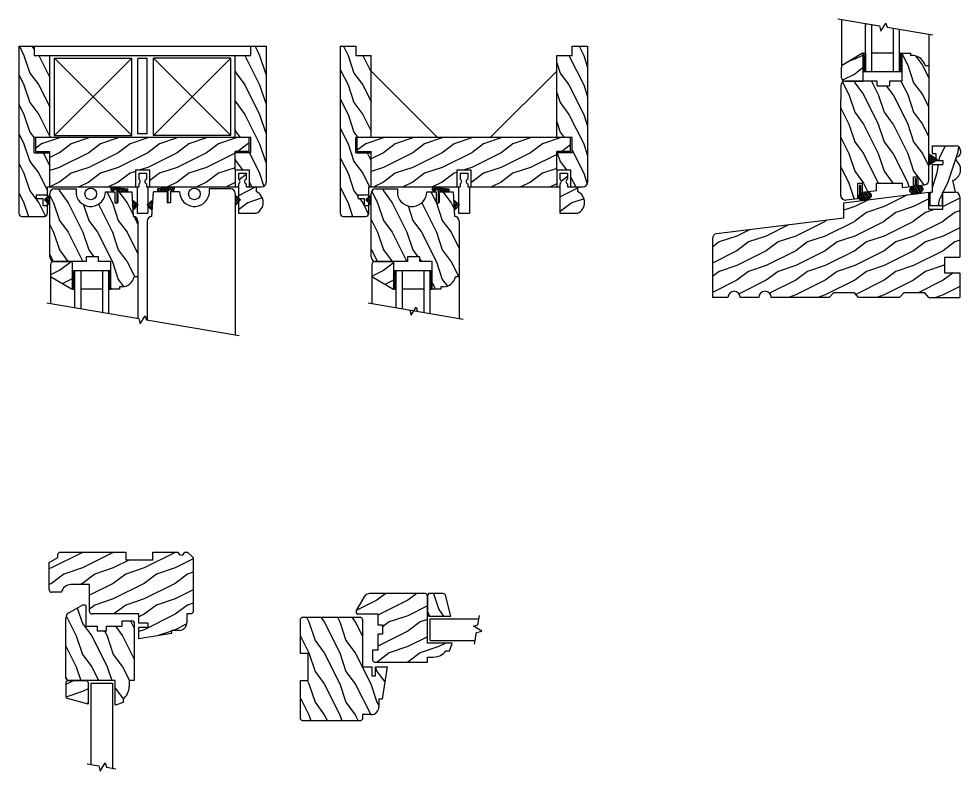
# Model space of a CAD drawing. Extents: x 316 to 1603, y -670 to 392.
# Drawn here: x 993 to 1603, y -95 to 392 of the extents above; entities that cross this region are included whole.
import ezdxf

# ---------------------------------------------------------------- set-up
doc = ezdxf.new("R2010")
doc.units = 0
doc.header["$MEASUREMENT"] = 0
doc.layers.get('0').update_dxf_attribs({"linetype": 'CONTINUOUS'})
for name, color, linetype in [('FINE', 101, 'CONTINUOUS'), ('HATCH', 101, 'CONTINUOUS'), ('MED', 22, 'CONTINUOUS')]:
    doc.layers.add(name, color=color, linetype=linetype)
pattern_1 = [(216.8699, (-268.4746, -412.817), (57.149998, 38.100002), [9.525, -85.725]), (206.5651, (-257.045, -418.532), (-19.04998, -19.05002), [21.29855, -21.29855]), (198.4349, (-257.0446, -428.057), (-38.10001, -19.04997), [12.0483, -48.1931])]
pattern_2 = [(306.8699, (-295.1446, -424.247), (-38.100002, 57.149998), [9.525, -85.725]), (296.5651, (-289.43, -412.817), (19.05002, -19.04998), [21.29855, -21.29855]), (288.4349, (-279.9046, -412.817), (19.04997, -38.10001), [12.0483, -48.1931])]
pattern_3 = [(57, (-276.0946, -431.8669), (-0.8386706, 0.544639), [])]
pattern_4 = [(122, (-276.0946, -431.8669), (-0.848048, -0.5299193), [])]
pattern_5 = [(306.8699, (-295.1446, -424.247), (-38.100002, 57.149998), [9.525, -85.725]), (296.5651, (-289.43, -412.817), (19.05002, -19.04998), [21.29855, -21.29855]), (288.4349, (-279.9046, -412.817), (19.04997, -38.10001), [12.0483, -48.1931])]
pattern_6 = [(216.8699, (-268.4746, 19.05), (57.15, 38.100002), [9.525, -85.725]), (206.565, (-257.045, 13.335), (-19.04998, -19.05002), [21.29855, -21.29855]), (198.4349, (-257.0446, 3.81), (-38.10001, -19.04997), [12.0483, -48.1931])]
pattern_7 = [(122, (-276.0946, 0), (-0.848048, -0.5299193), [])]
pattern_8 = [(216.8699, (-1097.778, -27.125), (59.999998, 40.000002), [10, -90]), (206.5651, (-1085.778, -33.125), (-19.99998, -20.000026), [22.36068, -22.36068]), (198.4349, (-1085.778, -43.125), (-40.00001, -19.999968), [12.64912, -50.59644])]

# ---------------------------------------------------------------- blocks, each defined once
blk = doc.blocks.new('MWCBSJ')
at = {"layer": 'HATCH'}
h = blk.add_hatch(dxfattribs=at)
h.set_pattern_fill('WOOD_1', color=256, scale=19.05, angle=90, style=0, pattern_type=2)
h.set_pattern_definition(pattern_2)
h.paths.add_polyline_path([(0, -108, 0.414214), (2, -110), (16.5, -110, 0.414214), (18.5, -108), (18.5, -103), (15.57, -103), (15.57, -98.5), (11.5, -98.5), (11.5, -96), (18.5, -96), (18.5, -91), (20, -91), (20, -69), (10, -69), (10, -59), (20, -59), (20, -6), (10, -6), (10, 0), (0, 0)])
h = blk.add_hatch(dxfattribs=at)
h.set_pattern_fill('WOOD_1', color=256, scale=19.05, angle=90, style=0, pattern_type=2)
h.set_pattern_definition(pattern_2)
h.paths.add_polyline_path([(160, 0), (150, 0), (150, -6), (140, -6), (140, -59), (150, -59), (150, -69), (140, -69), (140, -80), (149, -80), (149, -91), (157, -91, 0.414214), (160, -88)])
h = blk.add_hatch(dxfattribs=at)
h.set_pattern_fill('WOOD_1', color=256, scale=19.05, style=0, pattern_type=2)
h.set_pattern_definition(pattern_1)
h.paths.add_polyline_path([(11, -59), (11, -68), (20, -68), (20, -91), (75.5, -91), (75.5, -80), (84.5, -80), (84.5, -91), (140, -91), (140, -80), (140, -68), (149, -68), (149, -59)])
h = blk.add_hatch(dxfattribs=at)
h.set_pattern_fill('WOOD_1', color=256, scale=19.05, style=0, pattern_type=2)
h.set_pattern_definition(pattern_1)
h.paths.add_polyline_path([(143.39, -99.26), (142, -100.8), (142, -108), (153.5, -108, 0.646484), (153.5, -94), (153.5, -91), (147, -91), (147, -89, -0.697476), (147, -86), (147, -82), (142, -82), (142, -86, -0.697476), (142, -89), (142, -91), (142, -98.05)])
h = blk.add_hatch(dxfattribs=at)
h.set_pattern_fill('_USER', color=256, angle=57, style=0, pattern_type=0)
h.set_pattern_definition(pattern_3)
h.paths.add_polyline_path([(70.25, -92.17), (61.16, -91.26, 2.519165), (61.73, -92.82), (63.52, -93.13), (63.52, -100.76), (64, -100.76), (64, -95.5), (64, -94.14), (70.25, -94.14)])
h = blk.add_hatch(dxfattribs=at)
h.set_pattern_fill('_USER', color=256, angle=122, style=0, pattern_type=0)
h.set_pattern_definition(pattern_4)
h.paths.add_polyline_path([(98.84, -91.26), (89.75, -92.17), (89.75, -94.14), (96, -94.14), (96, -100.76), (96.48, -100.76), (96.48, -93.13), (98.27, -92.82, 2.519165)])
h = blk.add_hatch(dxfattribs=at)
h.set_pattern_fill('_USER', color=256, angle=122, style=0, pattern_type=0)
h.set_pattern_definition(pattern_4)
h.paths.add_polyline_path([(20, -96.3), (16.61, -99.26), (20, -103.01)])
h = blk.add_hatch(dxfattribs=at)
h.set_pattern_fill('WOOD_1', color=256, scale=19.05, angle=90, style=0, pattern_type=2)
h.set_pattern_definition(pattern_2)
h.paths.add_polyline_path([(37, -95.92), (37, -92.14), (23, -92.14, 0.414214), (20, -95.14), (20, -136.14, 0.414214), (23, -139.14), (24, -139.14), (43.5, -139.14), (43.5, -136.14), (51.5, -136.14), (51.5, -139.14), (59.5, -139.14), (59.5, -157.14), (65, -157.14), (65, -155.64), (66.8, -155.64, 0.328221), (74.5, -149.14), (77, -149.14), (77, -119.14), (77, -113.14, 0.414214), (74, -110.14), (73, -94.14), (64, -94.14), (64, -101.14), (62, -101.14), (62, -94.14), (56, -94.14, -0.900257)])
h = blk.add_hatch(dxfattribs=at)
h.set_pattern_fill('_USER', color=256, angle=57, style=0, pattern_type=0)
h.set_pattern_definition(pattern_3)
h.paths.add_polyline_path([(140, -103.01), (143.39, -99.26), (140, -96.3)])
h = blk.add_hatch(dxfattribs=at)
h.set_pattern_fill('_USER', color=256, angle=57, style=0, pattern_type=0)
h.set_pattern_definition(pattern_3)
h.paths.add_polyline_path([(73.32, -99.28), (73.76, -106.31), (77.12, -102.6)])
h = blk.add_hatch(dxfattribs=at)
h.set_pattern_fill('_USER', color=256, angle=122, style=0, pattern_type=0)
h.set_pattern_definition(pattern_4)
h.paths.add_polyline_path([(86.24, -106.31), (86.68, -99.28), (82.88, -102.6)])
h = blk.add_hatch(dxfattribs=at)
h.set_pattern_fill('WOOD_1', color=256, scale=19.05, style=0, pattern_type=2)
h.set_pattern_definition(pattern_1)
h.paths.add_polyline_path([(34.5, -145.14), (34.5, -139.14), (24, -139.14), (22.5, -139.14, 0.414214), (20.5, -141.14), (20.5, -148, 0.264909), (21.48, -149.72), (34, -157.14), (34.5, -157.14)])
h = blk.add_hatch(dxfattribs=at)
h.set_pattern_fill('_USER', color=256, angle=57, style=0, pattern_type=0)
h.set_pattern_definition(pattern_3)
h.paths.add_polyline_path([(36, -145.14), (34.5, -145.14), (34.5, -157.14), (36, -157.14)])
h.paths.add_polyline_path([(59.5, -145.14), (58, -145.14), (58, -157.14), (59.5, -157.14)])
at = {"layer": 'FINE'}
for p, q in [((23, -57.6), (23, -7.6)), ((73, -7.6), (23, -57.6)), ((73, -57.6), (23, -7.6)), ((23, -7.6), (73, -7.6)), ((73, -57.6), (73, -7.6)), ((87, -57.6), (87, -7.6)), ((87, -7.6), (137, -57.6)), ((87, -57.6), (137, -7.6)), ((137, -7.6), (87, -7.6)), ((137, -57.6), (137, -7.6)), ((23, -57.6), (73, -57.6)), ((137, -57.6), (87, -57.6)), ((40, -145.14), (40, -169.73)), ((54, -145.14), (54, -172.1)), ((54, -157.14), (40, -157.14))]:
    blk.add_line(p, q, dxfattribs=at)
at = {"layer": 'MED'}
for p, q in [((0, 0), (150, 0)), ((0, 0), (0, -108)), ((10, 0), (10, -6)), ((150, -6), (150, 0)), ((150, 0), (160, 0)), ((160, 0), (160, -88)), ((10, -6), (140, -6)), ((20, -59), (20, -6)), ((140, -59), (140, -6)), ((140, -6), (150, -6)), ((77, -56.56), (77, -8)), ((83, -8), (77, -8)), ((83, -56.56), (83, -8)), ((150, -59), (10, -59)), ((10, -69), (10, -59)), ((11, -68), (11, -59)), ((83, -56.56), (77, -56.56)), ((149, -68), (149, -59)), ((150, -69), (150, -59)), ((10, -69), (20, -69)), ((11, -68), (20, -68)), ((20, -91), (20, -68)), ((149, -68), (140, -68)), ((140, -80), (140, -68)), ((150, -69), (140, -69)), ((75.5, -80), (75.5, -91)), ((75.5, -80), (84.5, -80)), ((77.5, -82), (77.5, -86)), ((77.5, -82), (82.5, -82)), ((82.5, -82), (82.5, -86)), ((84.5, -80), (84.5, -91)), ((140, -80), (149, -80)), ((140, -80), (140, -91)), ((142, -82), (142, -86)), ((142, -82), (147, -82)), ((147, -82), (147, -86)), ((149, -80), (149, -91)), ((18.5, -91), (20, -91)), ((18.5, -97.61), (18.5, -91)), ((20, -91), (77.5, -91)), ((61.16, -91.26), (70.25, -92.17)), ((76.5, -91), (76.5, -102.06)), ((77.5, -89), (77.5, -91)), ((82.5, -89), (82.5, -91)), ((82.5, -91), (142, -91)), ((83.5, -91), (83.5, -102.06)), ((98.84, -91.26), (89.75, -92.17)), ((142, -89), (142, -91)), ((142, -91), (142, -98.05)), ((147, -89), (147, -91)), ((147, -91), (157, -91)), ((153.5, -91), (153.5, -94)), ((11.5, -98.5), (11.5, -96)), ((11.5, -96), (18.5, -96)), ((20, -96.3), (16.61, -99.26)), ((20, -136.14), (20, -95.14)), ((23, -92.14), (37, -92.14)), ((37, -92.14), (37, -95.92)), ((56, -94.14), (62, -94.14)), ((63.52, -93.13), (61.73, -92.82)), ((62, -94.14), (62, -101.14)), ((63.52, -100.76), (63.52, -93.13)), ((64, -101.14), (64, -94.14)), ((64, -94.14), (73, -94.14)), ((64, -95.5), (64, -100.76)), ((70.25, -92.17), (70.25, -94.14)), ((73, -94.14), (74, -110.14)), ((86, -110.14), (87, -94.14)), ((96, -94.14), (87, -94.14)), ((89.75, -92.17), (89.75, -94.14)), ((96, -94.14), (96, -101.14)), ((96, -95.5), (96, -100.76)), ((96.48, -93.13), (98.27, -92.82)), ((96.48, -100.76), (96.48, -93.13)), ((104, -94.14), (98, -94.14)), ((98, -94.14), (98, -101.14)), ((123, -92.14), (123, -95.92)), ((137, -92.14), (123, -92.14)), ((140, -95.14), (140, -186.69)), ((140, -96.3), (143.39, -99.26)), ((11.5, -98.5), (15.57, -98.5)), ((15.57, -98.5), (15.57, -103)), ((15.57, -103), (18.5, -103)), ((20, -103.01), (16.61, -99.26)), ((18.5, -108), (18.5, -101.36)), ((62, -101.14), (64, -101.14)), ((64, -100.76), (63.52, -100.76)), ((73.32, -99.28), (77.12, -102.6)), ((73.76, -106.31), (77.12, -102.6)), ((76.5, -103.28), (76.5, -108)), ((86.68, -99.28), (82.88, -102.6)), ((86.24, -106.31), (82.88, -102.6)), ((83.5, -103.28), (83.5, -108)), ((96, -100.76), (96.48, -100.76)), ((98, -101.14), (96, -101.14)), ((140, -103.01), (143.39, -99.26)), ((142, -100.8), (142, -108)), ((76.5, -108), (83.5, -108)), ((142, -108), (153.5, -108)), ((2, -110), (16.5, -110)), ((77, -113.14), (77, -119.14)), ((83, -113.14), (83, -177.02)), ((77, -119.14), (77, -149.14)), ((22.5, -139.14), (34.5, -139.14)), ((23.53, -139.14), (22.84, -139.14)), ((24, -139.14), (23, -139.14)), ((23.53, -139.14), (24, -139.14)), ((43.5, -139.14), (24, -139.14)), ((31.84, -139.14), (32.84, -139.14)), ((34.5, -139.14), (34.5, -157.14)), ((51.5, -136.14), (43.5, -136.14)), ((43.5, -136.14), (43.5, -139.14)), ((51.5, -139.14), (51.5, -136.14)), ((59.5, -139.14), (51.5, -139.14)), ((59.5, -157.14), (59.5, -139.14)), ((20.5, -141.14), (20.5, -148)), ((36, -145.14), (34.5, -145.14)), ((34.5, -145.14), (34.5, -157.14)), ((36, -157.14), (36, -145.14)), ((36, -145.14), (36, -169.05)), ((58, -145.14), (36, -145.14)), ((58, -145.14), (58, -157.14)), ((59.5, -145.14), (58, -145.14)), ((20.5, -148), (20.5, -166.42)), ((34, -157.14), (21.48, -149.72)), ((77, -149.14), (74.5, -149.14)), ((77, -149.14), (76.99, -176)), ((34.5, -157.14), (34, -157.14)), ((34.5, -157.14), (36, -157.14)), ((58, -157.14), (59.5, -157.14)), ((58, -157.14), (58, -172.78)), ((65, -157.14), (59.5, -157.14)), ((66.8, -155.64), (65, -155.64)), ((65, -155.64), (65, -157.14)), ((18, -166), (77.62, -176.11)), ((77.62, -176.11), (78.51, -179.51)), ((78.51, -179.51), (81.68, -174.23)), ((81.68, -174.23), (82.58, -176.95)), ((82.58, -176.95), (142.5, -187.11))]:
    blk.add_line(p, q, dxfattribs=at)
for centre in [(46.5, -95.47), (113.5, -95.47)]:
    blk.add_circle(centre, 3.75, dxfattribs=at)
for centre, radius, start, end in [((60.61, -92.34), 1.22, 63.41933, 336.81555), ((76.95, -87.5), 1.6, 290.21029, 69.78971), ((83.05, -87.5), 1.6, 110.21029, 249.78971), ((99.39, -92.34), 1.22, 203.18446, 116.58066), ((141.45, -87.5), 1.6, 290.21029, 69.78971), ((147.55, -87.5), 1.6, 110.21029, 249.78971), ((157, -88), 3, 270, 0), ((23, -95.14), 3, 90, 180), ((46.41, -94.03), 9.59, 191.34088, 359.32231), ((113.59, -94.03), 9.59, 180.67741, 348.6594), ((137, -95.14), 3, 0, 90), ((150.35, -101), 7.68, 294.23594, 65.76406), ((2, -108), 2, 180, 270), ((16.5, -108), 2, 270, 0), ((74, -113.14), 3, 0, 90), ((86, -113.14), 3, 90, 180), ((23, -136.14), 3, 180, 270), ((22.5, -141.14), 2, 90, 180), ((22.5, -148), 2, 180, 239.34933), ((66.23, -147.16), 8.5, 273.82777, 346.51139)]:
    blk.add_arc(centre, radius, start, end, dxfattribs=at)
blk = doc.blocks.new('MWCBSH')
at = {"layer": 'HATCH'}
h = blk.add_hatch(dxfattribs=at)
h.set_pattern_fill('WOOD_1', color=256, scale=19.05, angle=90, style=0, pattern_type=2)
h.set_pattern_definition(pattern_5)
h.paths.add_polyline_path([(0, -108, 0.414214), (2, -110), (16.5, -110, 0.414214), (18.5, -108), (18.5, -103), (15.57, -103), (15.57, -98.5), (11.5, -98.5), (11.5, -96), (18.5, -96), (18.5, -91), (20, -91), (20, -69), (10, -69), (10, -59), (20, -59), (20, -6), (10, -6), (10, 0), (0, 0)])
h = blk.add_hatch(dxfattribs=at)
h.set_pattern_fill('WOOD_1', color=256, scale=19.05, angle=90, style=0, pattern_type=2)
h.set_pattern_definition(pattern_5)
h.paths.add_polyline_path([(160, 0), (150, 0), (150, -6), (140, -6), (140, -59), (150, -59), (150, -69), (140, -69), (140, -80), (149, -80), (149, -91), (157, -91, 0.414214), (160, -88)])
h = blk.add_hatch(dxfattribs=at)
h.set_pattern_fill('WOOD_1', color=256, scale=19.05, style=0, pattern_type=2)
h.set_pattern_definition(pattern_1)
h.paths.add_polyline_path([(11, -59), (11, -68), (20, -68), (20, -91), (75.5, -91), (75.5, -80), (84.5, -80), (84.5, -91), (140, -91), (140, -80), (140, -68), (149, -68), (149, -59)])
h = blk.add_hatch(dxfattribs=at)
h.set_pattern_fill('WOOD_1', color=256, scale=19.05, style=0, pattern_type=2)
h.set_pattern_definition(pattern_1)
h.paths.add_polyline_path([(143.39, -99.26), (142, -100.8), (142, -108), (153.5, -108, 0.646484), (153.5, -94), (153.5, -91), (147, -91), (147, -89, -0.697476), (147, -86), (147, -82), (142, -82), (142, -86, -0.697476), (142, -89), (142, -91), (142, -98.05)])
h = blk.add_hatch(dxfattribs=at)
h.set_pattern_fill('_USER', color=256, angle=57, style=0, pattern_type=0)
h.set_pattern_definition(pattern_3)
h.paths.add_polyline_path([(70.25, -92.17), (61.16, -91.26, 2.519165), (61.73, -92.82), (63.52, -93.13), (63.52, -100.76), (64, -100.76), (64, -95.5), (64, -94.14), (70.25, -94.14)])
h = blk.add_hatch(dxfattribs=at)
h.set_pattern_fill('_USER', color=256, angle=122, style=0, pattern_type=0)
h.set_pattern_definition(pattern_4)
h.paths.add_polyline_path([(20, -96.3), (16.61, -99.26), (20, -103.01)])
h = blk.add_hatch(dxfattribs=at)
h.set_pattern_fill('WOOD_1', color=256, scale=19.05, angle=90, style=0, pattern_type=2)
h.set_pattern_definition(pattern_5)
h.paths.add_polyline_path([(37, -95.92), (37, -92.14), (23, -92.14, 0.414214), (20, -95.14), (20, -136.14, 0.414214), (23, -139.14), (24, -139.14), (43.5, -139.14), (43.5, -136.14), (51.5, -136.14), (51.5, -139.14), (59.5, -139.14), (59.5, -157.14), (65, -157.14), (65, -155.64), (66.8, -155.64, 0.328221), (74.5, -149.14), (77, -149.14), (77, -119.14), (77, -113.14, 0.414214), (74, -110.14), (73, -94.14), (64, -94.14), (64, -101.14), (62, -101.14), (62, -94.14), (56, -94.14, -0.900257)])
h = blk.add_hatch(dxfattribs=at)
h.set_pattern_fill('_USER', color=256, angle=57, style=0, pattern_type=0)
h.set_pattern_definition(pattern_3)
h.paths.add_polyline_path([(73.32, -99.28), (73.76, -106.31), (77.12, -102.6)])
h = blk.add_hatch(dxfattribs=at)
h.set_pattern_fill('WOOD_1', color=256, scale=19.05, style=0, pattern_type=2)
h.set_pattern_definition(pattern_1)
h.paths.add_polyline_path([(34.5, -145.14), (34.5, -139.14), (24, -139.14), (22.5, -139.14, 0.414214), (20.5, -141.14), (20.5, -148, 0.264909), (21.48, -149.72), (34, -157.14), (34.5, -157.14)])
h = blk.add_hatch(dxfattribs=at)
h.set_pattern_fill('_USER', color=256, angle=57, style=0, pattern_type=0)
h.set_pattern_definition(pattern_3)
h.paths.add_polyline_path([(36, -145.14), (34.5, -145.14), (34.5, -157.14), (36, -157.14)])
h.paths.add_polyline_path([(59.5, -145.14), (58, -145.14), (58, -157.14), (59.5, -157.14)])
at = {"layer": 'FINE'}
for p, q in [((40, -145.14), (40, -169.73)), ((54, -145.14), (54, -172.1)), ((54, -157.14), (40, -157.14))]:
    blk.add_line(p, q, dxfattribs=at)
at = {"layer": 'MED'}
for p, q in [((0, 0), (0, -108)), ((0, 0), (10, 0)), ((10, 0), (10, -6)), ((150, -6), (150, 0)), ((150, 0), (160, 0)), ((160, 0), (160, -88)), ((10, -6), (20, -6)), ((20, -59), (20, -6)), ((140, -59), (140, -6)), ((140, -6), (150, -6)), ((63, -59), (20, -16)), ((97, -59), (140, -16)), ((150, -59), (10, -59)), ((10, -69), (10, -59)), ((11, -68), (11, -59)), ((149, -68), (149, -59)), ((150, -69), (150, -59)), ((10, -69), (20, -69)), ((11, -68), (20, -68)), ((20, -91), (20, -68)), ((149, -68), (140, -68)), ((140, -80), (140, -68)), ((150, -69), (140, -69)), ((75.5, -80), (75.5, -91)), ((75.5, -80), (84.5, -80)), ((77.5, -82), (77.5, -86)), ((77.5, -82), (82.5, -82)), ((82.5, -82), (82.5, -86)), ((84.5, -80), (84.5, -91)), ((140, -80), (149, -80)), ((140, -80), (140, -91)), ((142, -82), (142, -86)), ((142, -82), (147, -82)), ((147, -82), (147, -86)), ((149, -80), (149, -91)), ((18.5, -91), (20, -91)), ((18.5, -97.61), (18.5, -91)), ((20, -91), (77.5, -91)), ((61.16, -91.26), (70.25, -92.17)), ((76.5, -91), (76.5, -102.06)), ((77.5, -89), (77.5, -91)), ((82.5, -89), (82.5, -91)), ((82.5, -91), (142, -91)), ((83.5, -91), (83.5, -108)), ((142, -89), (142, -91)), ((142, -91), (142, -108)), ((147, -89), (147, -91)), ((147, -91), (157, -91)), ((153.5, -91), (153.5, -94)), ((11.5, -98.5), (11.5, -96)), ((11.5, -96), (18.5, -96)), ((20, -96.3), (16.61, -99.26)), ((20, -136.14), (20, -95.14)), ((23, -92.14), (37, -92.14)), ((37, -92.14), (37, -95.92)), ((56, -94.14), (62, -94.14)), ((63.52, -93.13), (61.73, -92.82)), ((62, -94.14), (62, -101.14)), ((63.52, -100.76), (63.52, -93.13)), ((64, -101.14), (64, -94.14)), ((64, -94.14), (73, -94.14)), ((64, -95.5), (64, -100.76)), ((70.25, -92.17), (70.25, -94.14)), ((73, -94.14), (74, -110.14)), ((11.5, -98.5), (15.57, -98.5)), ((15.57, -98.5), (15.57, -103)), ((15.57, -103), (18.5, -103)), ((20, -103.01), (16.61, -99.26)), ((18.5, -108), (18.5, -101.36)), ((62, -101.14), (64, -101.14)), ((64, -100.76), (63.52, -100.76)), ((73.32, -99.28), (77.12, -102.6)), ((73.76, -106.31), (77.12, -102.6)), ((76.5, -103.28), (76.5, -108)), ((76.5, -108), (83.5, -108)), ((142, -108), (153.5, -108)), ((2, -110), (16.5, -110)), ((77, -113.14), (77, -119.14)), ((77, -119.14), (77, -149.14)), ((22.5, -139.14), (34.5, -139.14)), ((23.53, -139.14), (22.84, -139.14)), ((24, -139.14), (23, -139.14)), ((23.53, -139.14), (24, -139.14)), ((43.5, -139.14), (24, -139.14)), ((31.84, -139.14), (32.84, -139.14)), ((34.5, -139.14), (34.5, -157.14)), ((51.5, -136.14), (43.5, -136.14)), ((43.5, -136.14), (43.5, -139.14)), ((51.5, -139.14), (51.5, -136.14)), ((59.5, -139.14), (51.5, -139.14)), ((59.5, -157.14), (59.5, -139.14)), ((20.5, -141.14), (20.5, -148)), ((36, -145.14), (34.5, -145.14)), ((34.5, -145.14), (34.5, -157.14)), ((36, -157.14), (36, -145.14)), ((36, -145.14), (36, -169.05)), ((58, -145.14), (36, -145.14)), ((58, -145.14), (58, -157.14)), ((59.5, -145.14), (58, -145.14)), ((20.5, -148), (20.5, -166.42)), ((34, -157.14), (21.48, -149.72)), ((77, -149.14), (74.5, -149.14)), ((77, -149.14), (76.99, -176)), ((34.5, -157.14), (34, -157.14)), ((34.5, -157.14), (36, -157.14)), ((58, -157.14), (59.5, -157.14)), ((58, -157.14), (58, -172.78)), ((65, -157.14), (59.5, -157.14)), ((66.8, -155.64), (65, -155.64)), ((65, -155.64), (65, -157.14)), ((18, -166), (79.49, -176.43)), ((45.02, -170.58), (45.91, -173.98)), ((45.91, -173.98), (49.08, -168.7)), ((49.08, -168.7), (49.98, -171.42))]:
    blk.add_line(p, q, dxfattribs=at)
for centre, radius, start, end in [((60.61, -92.34), 1.22, 63.41933, 336.81555), ((76.95, -87.5), 1.6, 290.21029, 69.78971), ((83.05, -87.5), 1.6, 110.21029, 249.78971), ((141.45, -87.5), 1.6, 290.21029, 69.78971), ((147.55, -87.5), 1.6, 110.21029, 249.78971), ((157, -88), 3, 270, 0), ((23, -95.14), 3, 90, 180), ((46.41, -94.03), 9.59, 191.34088, 359.32231), ((150.35, -101), 7.68, 294.23594, 65.76406), ((2, -108), 2, 180, 270), ((16.5, -108), 2, 270, 0), ((74, -113.14), 3, 0, 90), ((23, -136.14), 3, 180, 270), ((22.5, -141.14), 2, 90, 180), ((22.5, -148), 2, 180, 239.34933), ((66.23, -147.16), 8.5, 273.82777, 346.51139)]:
    blk.add_arc(centre, radius, start, end, dxfattribs=at)
blk = doc.blocks.new('MWCBSS')
at = {"layer": 'HATCH'}
h = blk.add_hatch(dxfattribs=at)
h.set_pattern_fill('WOOD_1', color=256, scale=19.05, angle=90, style=0, pattern_type=2)
h.set_pattern_definition([(306.8699, (-295.1446, 7.62), (-38.100002, 57.15), [9.525, -85.725]), (296.565, (-289.43, 19.05), (19.05002, -19.04998), [21.29855, -21.29855]), (288.4349, (-279.9046, 19.05), (19.04997, -38.10001), [12.0483, -48.1931])])
h.paths.add_polyline_path([(123, 73.89), (123, 71.08), (130, 71.94), (130, 77.99), (133, 77.99), (133, 72.36), (133.21, 72.34), (137.37, 72.85, 0.378866), (140, 75.82), (140, 127.89), (140, 149.89), (137.5, 149.89, 0.328321), (129.8, 156.39), (128, 156.39), (128, 157.89), (122.5, 157.89), (122.5, 145.89), (122.5, 139.89), (114.5, 139.89), (114.5, 136.89), (106.5, 136.89), (106.5, 139.89), (87, 139.89), (86.53, 139.89), (86, 139.89, 0.414214), (83, 136.89), (83, 127.89), (83, 65.87, 0.450397), (86.36, 62.89, 0.000003), (86.36, 62.89, 0.000055), (86.37, 62.89), (94, 63.83), (94, 73.89), (97, 73.89), (97, 67.89), (106, 68.99), (106, 73.89)])
h = blk.add_hatch(dxfattribs=at)
h.set_pattern_fill('WOOD_1', color=256, scale=19.05, style=0, pattern_type=2)
h.set_pattern_definition(pattern_6)
h.paths.add_polyline_path([(84.48, 150.47, 0.264909), (83.5, 148.75), (83.5, 141.89, 0.414214), (85.5, 139.89), (97.5, 139.89), (97.5, 157.89), (97, 157.89)])
h = blk.add_hatch(dxfattribs=at)
h.set_pattern_fill('_USER', color=256, angle=122, style=0, pattern_type=0)
h.set_pattern_definition(pattern_7)
h.paths.add_polyline_path([(99, 157.89), (97.5, 157.89), (97.5, 145.89), (99, 145.89)])
h.paths.add_polyline_path([(122.5, 157.89), (121, 157.89), (121, 145.89), (122.5, 145.89)])
h = blk.add_hatch(dxfattribs=at)
h.set_pattern_fill('WOOD_1', color=256, scale=19.05, angle=45, style=0, pattern_type=2)
h.set_pattern_definition([(261.8699, (-284.177, 18.8585), (13.47038, 67.35192), [9.525, -85.725]), (251.565, (-272.0535, 22.9), (3e-05, -26.94077), [21.29855, -21.29855]), (243.4349, (-265.3183, 16.1645), (-13.47041, -40.41114), [12.0483, -48.1931])])
h.paths.add_polyline_path([(158.4, 91.07, 0.277675), (160.5, 93.18), (160.5, 95, 0.414214), (157.5, 98), (142, 98), (142, 93), (144.5, 93), (144.5, 89.81), (145.48, 89.15), (144.5, 88.54), (144.5, 88.5), (149, 88.5), (149, 86), (142, 86), (142, 68), (140.5, 68), (140.5, 59.5), (148.5, 59.5), (148.5, 68), (157, 68, -0.020985), (157.25, 67.99), (155.56, 75.73, 0.581494), (157.85, 88.36, -0.547996)])
h = blk.add_hatch(dxfattribs=at)
h.set_pattern_fill('_USER', color=256, angle=57, style=0, pattern_type=0)
h.set_pattern_definition([(57, (-276.0946, 0), (-0.8386706, 0.544639), [])])
h.paths.add_polyline_path([(140, 85.75), (145.48, 89.15), (140, 92.8)])
h = blk.add_hatch(dxfattribs=at)
h.set_pattern_fill('U', color=256, angle=122, style=0, pattern_type=0)
h.set_pattern_definition(pattern_7)
h.paths.add_polyline_path([(132.27, 72.36), (131.86, 72.33), (131.88, 76.65), (131.03, 76.65), (131.02, 72.2), (130.63, 72.1), (130.24, 71.98), (129.87, 71.83), (129.52, 71.67), (129.19, 71.5), (128.88, 71.3), (128.59, 71.1), (128.34, 70.88), (128.11, 70.65), (127.92, 70.41), (127.77, 70.16), (127.65, 69.91), (127.56, 69.66), (127.52, 69.41), (127.51, 69.16), (127.54, 68.92), (127.61, 68.68), (127.71, 68.45), (127.85, 68.23), (128.03, 68.03), (128.24, 67.84), (128.48, 67.66), (128.75, 67.5), (129.05, 67.37), (129.38, 67.25), (129.72, 67.15), (130.08, 67.08), (130.46, 67.03), (130.86, 67), (131.26, 66.99), (131.66, 67.01), (132.07, 67.05), (132.47, 67.12), (132.87, 67.21), (133.27, 67.32), (133.64, 67.45), (134.01, 67.6), (134.35, 67.76), (134.67, 67.95), (134.97, 68.15), (135.24, 68.36), (135.48, 68.59), (135.69, 68.82), (135.87, 69.06), (136.01, 69.31), (136.11, 69.56), (136.18, 69.81), (136.21, 70.07), (136.2, 70.31), (136.15, 70.55), (136.06, 70.79), (135.94, 71.01), (135.78, 71.22), (135.59, 71.42), (135.37, 71.61), (135.11, 71.77), (134.83, 71.92), (134.52, 72.05), (134.18, 72.16), (133.83, 72.25), (133.46, 72.31), (133.07, 72.35), (132.67, 72.37)])
h = blk.add_hatch(dxfattribs=at)
h.set_pattern_fill('WOOD_1', color=256, scale=19.05, style=0, pattern_type=2)
h.set_pattern_definition(pattern_6)
h.paths.add_polyline_path([(85, 51.25), (2.63, 41.13, 0.378866), (0, 38.16), (0, 0), (10, 0, -1), (18, 0), (30, 0, -1), (38, 0), (75.5, 0), (78.21, 3), (91.79, 3), (94.5, 0), (121, 0), (123.71, 3), (137.29, 3), (140, 0), (160, 0), (160, 16), (150, 16), (150, 26), (160, 26), (160, 65, 0.414214), (157, 68), (149, 68), (149, 57), (140, 57), (140, 68), (85, 61.25)])
h = blk.add_hatch(dxfattribs=at)
h.set_pattern_fill('_USER', color=256, angle=122, style=0, pattern_type=0)
h.set_pattern_definition(pattern_7)
h.paths.add_polyline_path([(102.86, 65.9), (102.85, 66.13), (102.8, 66.36), (102.72, 66.58), (102.6, 66.79), (102.44, 66.98), (102.25, 67.17), (102.02, 67.34), (101.77, 67.49), (101.48, 67.63), (101.17, 67.75), (100.84, 67.84), (100.48, 67.92), (100.11, 67.97), (99.72, 68.01), (99.33, 68.02), (98.92, 68.01), (98.52, 67.97), (98.11, 67.92), (97.71, 67.84), (97.31, 67.74), (96.92, 67.63), (96.55, 67.49), (96.19, 67.34), (95.86, 67.17), (95.87, 72.39), (95.03, 72.39), (95.02, 66.59), (94.79, 66.37), (94.6, 66.14), (94.44, 65.91), (94.31, 65.67), (94.23, 65.43), (94.18, 65.2), (94.17, 64.96), (94.19, 64.73), (94.26, 64.51), (94.36, 64.29), (94.5, 64.09), (94.67, 63.9), (94.88, 63.72), (95.12, 63.56), (95.39, 63.41), (95.69, 63.29), (96.01, 63.18), (96.35, 63.09), (96.72, 63.02), (97.09, 62.98), (97.49, 62.96), (97.89, 62.96), (98.29, 62.98), (98.7, 63.02), (99.11, 63.09), (99.51, 63.17), (99.9, 63.28), (100.28, 63.41), (100.65, 63.55), (100.99, 63.71), (101.32, 63.89), (101.61, 64.08), (101.89, 64.29), (102.13, 64.5), (102.34, 64.72), (102.52, 64.95), (102.66, 65.19), (102.76, 65.43), (102.83, 65.66)])
at = {"layer": 'FINE'}
for p, q in [((103, 145.89), (103, 176.48)), ((103, 176.4), (103, 175.54)), ((117, 145.89), (117, 174.03)), ((117, 157.89), (103, 157.89))]:
    blk.add_line(p, q, dxfattribs=at)
at = {"layer": 'MED'}
for p, q in [((81, 180.13), (108.07, 175.54)), ((83.5, 179.71), (83.5, 148.75)), ((99, 177.08), (99, 175.54)), ((108.96, 172.15), (112.13, 177.42)), ((112.13, 177.42), (113.03, 174.7)), ((99, 145.89), (99, 176.48)), ((108.07, 175.54), (108.96, 172.15)), ((113.03, 174.7), (142.5, 169.7)), ((121, 157.89), (121, 173.35)), ((140, 170.13), (140, 149.89)), ((97, 157.89), (84.48, 150.47)), ((97.5, 157.89), (97, 157.89)), ((97.5, 139.89), (97.5, 157.89)), ((97.5, 145.89), (97.5, 157.89)), ((97.5, 157.89), (99, 157.89)), ((99, 157.89), (99, 145.89)), ((121, 145.89), (121, 157.89)), ((121, 157.89), (122.5, 157.89)), ((122.5, 157.89), (122.5, 139.89)), ((122.5, 157.89), (122.5, 145.89)), ((122.5, 157.89), (128, 157.89)), ((128, 157.89), (128, 156.39)), ((129.8, 156.39), (128, 156.39)), ((83.5, 141.89), (83.5, 148.75)), ((137.5, 149.89), (140, 149.89)), ((140, 149.89), (140, 127.89)), ((99, 145.89), (97.5, 145.89)), ((121, 145.89), (99, 145.89)), ((122.5, 145.89), (121, 145.89)), ((83, 136.89), (83, 127.89)), ((85.5, 139.89), (97.5, 139.89)), ((86.53, 139.89), (85.84, 139.89)), ((86.53, 139.89), (87, 139.89)), ((106.5, 139.89), (87, 139.89)), ((94.84, 139.89), (95.84, 139.89)), ((106.5, 136.89), (106.5, 139.89)), ((106.5, 136.89), (114.5, 136.89)), ((122.5, 139.89), (114.5, 139.89)), ((114.5, 139.89), (114.5, 136.89)), ((83, 65.87), (83, 127.89)), ((140, 75.82), (140, 127.89)), ((142, 98), (157.5, 98)), ((142, 98), (142, 93)), ((140, 92.8), (145.48, 89.15)), ((142, 93), (144.5, 93)), ((144.5, 93), (144.5, 89.81)), ((160.5, 95), (160.5, 93.18)), ((140, 85.75), (145.48, 89.15)), ((142, 86), (149, 86)), ((142, 86), (142, 68)), ((144.5, 88.54), (144.5, 88.5)), ((144.5, 88.5), (149, 88.5)), ((149, 88.5), (149, 86)), ((94, 73.89), (97, 73.89)), ((94, 63.83), (94, 73.89)), ((97, 67.89), (97, 73.89)), ((106, 73.89), (123, 73.89)), ((106, 68.99), (106, 73.89)), ((123, 71.08), (123, 73.89)), ((130, 77.99), (133, 77.99)), ((130, 71.94), (130, 77.99)), ((131.03, 76.65), (131.02, 72.2)), ((131.88, 76.65), (131.03, 76.65)), ((131.86, 72.33), (131.88, 76.65)), ((133, 72.31), (133, 77.99)), ((157.25, 67.99), (155.56, 75.73)), ((85, 61.25), (140, 68)), ((95.03, 72.39), (95.02, 66.59)), ((95.87, 72.39), (95.03, 72.39)), ((95.86, 67.17), (95.87, 72.39)), ((96.19, 67.34), (95.86, 67.17)), ((96.55, 67.49), (96.19, 67.34)), ((96.92, 67.63), (96.55, 67.49)), ((97.31, 67.74), (96.92, 67.63)), ((106, 68.99), (97, 67.89)), ((97.71, 67.84), (97.31, 67.74)), ((98.11, 67.92), (97.71, 67.84)), ((98.52, 67.97), (98.11, 67.92)), ((98.92, 68.01), (98.52, 67.97)), ((99.33, 68.02), (98.92, 68.01)), ((99.72, 68.01), (99.33, 68.02)), ((100.11, 67.97), (99.72, 68.01)), ((100.48, 67.92), (100.11, 67.97)), ((100.84, 67.84), (100.48, 67.92)), ((101.17, 67.75), (100.84, 67.84)), ((101.48, 67.63), (101.17, 67.75)), ((101.77, 67.49), (101.48, 67.63)), ((102.02, 67.34), (101.77, 67.49)), ((102.25, 67.17), (102.02, 67.34)), ((102.44, 66.98), (102.25, 67.17)), ((123, 71.08), (130, 71.94)), ((127.52, 69.41), (127.51, 69.16)), ((127.51, 69.16), (127.54, 68.92)), ((127.56, 69.66), (127.52, 69.41)), ((127.54, 68.92), (127.61, 68.68)), ((127.65, 69.91), (127.56, 69.66)), ((127.61, 68.68), (127.71, 68.45)), ((127.77, 70.16), (127.65, 69.91)), ((127.71, 68.45), (127.85, 68.23)), ((127.92, 70.41), (127.77, 70.16)), ((127.85, 68.23), (128.03, 68.03)), ((128.11, 70.65), (127.92, 70.41)), ((128.03, 68.03), (128.24, 67.84)), ((128.34, 70.88), (128.11, 70.65)), ((128.24, 67.84), (128.48, 67.66)), ((128.59, 71.1), (128.34, 70.88)), ((128.48, 67.66), (128.75, 67.5)), ((128.88, 71.3), (128.59, 71.1)), ((128.75, 67.5), (129.05, 67.37)), ((129.19, 71.5), (128.88, 71.3)), ((129.05, 67.37), (129.38, 67.25)), ((129.52, 71.67), (129.19, 71.5)), ((129.38, 67.25), (129.72, 67.15)), ((129.87, 71.83), (129.52, 71.67)), ((129.72, 67.15), (130.08, 67.08)), ((130.24, 71.98), (129.87, 71.83)), ((130.08, 67.08), (130.46, 67.03)), ((130.63, 72.1), (130.24, 71.98)), ((131.02, 72.2), (130.63, 72.1)), ((131.66, 67.01), (132.07, 67.05)), ((132.27, 72.36), (131.86, 72.33)), ((132.07, 67.05), (132.47, 67.12)), ((132.67, 72.37), (132.27, 72.36)), ((132.47, 67.12), (132.87, 67.21)), ((133.07, 72.35), (132.67, 72.37)), ((132.87, 67.21), (133.27, 67.32)), ((133, 72.31), (137.37, 72.85)), ((133.46, 72.31), (133.07, 72.35)), ((133.27, 67.32), (133.64, 67.45)), ((133.83, 72.25), (133.46, 72.31)), ((133.64, 67.45), (134.01, 67.6)), ((134.18, 72.16), (133.83, 72.25)), ((134.01, 67.6), (134.35, 67.76)), ((134.52, 72.05), (134.18, 72.16)), ((134.35, 67.76), (134.67, 67.95)), ((134.83, 71.92), (134.52, 72.05)), ((134.67, 67.95), (134.97, 68.15)), ((135.11, 71.77), (134.83, 71.92)), ((134.97, 68.15), (135.24, 68.36)), ((135.37, 71.61), (135.11, 71.77)), ((135.24, 68.36), (135.48, 68.59)), ((135.59, 71.42), (135.37, 71.61)), ((135.48, 68.59), (135.69, 68.82)), ((135.78, 71.22), (135.59, 71.42)), ((135.69, 68.82), (135.87, 69.06)), ((135.94, 71.01), (135.78, 71.22)), ((135.87, 69.06), (136.01, 69.31)), ((136.06, 70.79), (135.94, 71.01)), ((136.01, 69.31), (136.11, 69.56)), ((136.15, 70.55), (136.06, 70.79)), ((136.11, 69.56), (136.18, 69.81)), ((136.2, 70.31), (136.15, 70.55)), ((136.18, 69.81), (136.21, 70.07)), ((136.21, 70.07), (136.2, 70.31)), ((140, 57), (140, 68)), ((140.5, 68), (140.5, 59.5)), ((140.5, 68), (142, 68)), ((148.5, 68), (157, 68)), ((148.5, 68), (148.5, 59.5)), ((149, 68), (157, 68)), ((149, 57), (149, 68)), ((85, 51.25), (85, 61.25)), ((94, 63.83), (86.37, 62.89)), ((94.18, 65.2), (94.17, 64.96)), ((94.17, 64.96), (94.19, 64.73)), ((94.23, 65.43), (94.18, 65.2)), ((94.19, 64.73), (94.26, 64.51)), ((94.31, 65.67), (94.23, 65.43)), ((94.26, 64.51), (94.36, 64.29)), ((94.44, 65.91), (94.31, 65.67)), ((94.36, 64.29), (94.5, 64.09)), ((94.6, 66.14), (94.44, 65.91)), ((94.5, 64.09), (94.67, 63.9)), ((94.79, 66.37), (94.6, 66.14)), ((94.67, 63.9), (94.88, 63.72)), ((95.02, 66.59), (94.79, 66.37)), ((94.88, 63.72), (95.12, 63.56)), ((95.12, 63.56), (95.39, 63.41)), ((95.39, 63.41), (95.69, 63.29)), ((95.69, 63.29), (96.01, 63.18)), ((96.01, 63.18), (96.35, 63.09)), ((96.35, 63.09), (96.72, 63.02)), ((96.72, 63.02), (97.09, 62.98)), ((97.09, 62.98), (97.49, 62.96)), ((97.49, 62.96), (97.89, 62.96)), ((97.89, 62.96), (98.29, 62.98)), ((98.29, 62.98), (98.7, 63.02)), ((98.7, 63.02), (99.11, 63.09)), ((99.11, 63.09), (99.51, 63.17)), ((99.51, 63.17), (99.9, 63.28)), ((99.9, 63.28), (100.28, 63.41)), ((100.28, 63.41), (100.65, 63.55)), ((100.65, 63.55), (100.99, 63.71)), ((100.99, 63.71), (101.32, 63.89)), ((101.32, 63.89), (101.61, 64.08)), ((101.61, 64.08), (101.89, 64.29)), ((101.89, 64.29), (102.13, 64.5)), ((102.13, 64.5), (102.34, 64.72)), ((102.34, 64.72), (102.52, 64.95)), ((102.6, 66.79), (102.44, 66.98)), ((102.52, 64.95), (102.66, 65.19)), ((102.72, 66.58), (102.6, 66.79)), ((102.66, 65.19), (102.76, 65.43)), ((102.8, 66.36), (102.72, 66.58)), ((102.76, 65.43), (102.83, 65.66)), ((102.85, 66.13), (102.8, 66.36)), ((102.83, 65.66), (102.86, 65.9)), ((102.86, 65.9), (102.85, 66.13)), ((130.46, 67.03), (130.86, 67)), ((130.86, 67), (131.26, 66.99)), ((131.26, 66.99), (131.66, 67.01)), ((160, 65), (160, 26)), ((140, 57), (149, 57)), ((140.5, 59.5), (148.5, 59.5)), ((85, 51.25), (2.63, 41.13)), ((0, 38.16), (0, 0)), ((150, 26), (150, 16)), ((150, 26), (160, 26)), ((150, 16), (160, 16)), ((160, 16), (160, 0)), ((10, 0), (0, 0)), ((30, 0), (18, 0)), ((75.5, 0), (38, 0)), ((75.5, 0), (78.21, 3)), ((91.79, 3), (78.21, 3)), ((94.5, 0), (91.79, 3)), ((121, 0), (94.5, 0)), ((121, 0), (123.71, 3)), ((137.29, 3), (123.71, 3)), ((140, 0), (137.29, 3)), ((140, 0), (160, 0))]:
    blk.add_line(p, q, dxfattribs=at)
for centre, radius, start, end in [((129.23, 147.91), 8.5, 13.4782, 86.18263), ((85.5, 148.75), 2, 120.65067, 180), ((85.5, 141.89), 2, 180, 270), ((86, 136.89), 3, 90, 180), ((157.5, 95), 3, 0, 90), ((157.7, 93.87), 2.88, 284.08965, 346.16425), ((153.11, 82.7), 7.38, 289.37562, 50.08659), ((158.99, 89.54), 1.64, 110.92541, 225.81574), ((137, 75.82), 3, 277, 0), ((157, 65), 3, 0, 90), ((86, 65.87), 3, 180, 277), ((3, 38.16), 3, 97, 180), ((14, 0), 4, 0, 180), ((34, 0), 4, 0, 180)]:
    blk.add_arc(centre, radius, start, end, dxfattribs=at)
blk = doc.blocks.new('SOVJAMBLH')
at = {"layer": 'HATCH'}
h = blk.add_hatch(dxfattribs=at)
h.set_pattern_fill('WOOD_1', color=256, scale=20, angle=90, style=0, pattern_type=2)
h.set_pattern_definition([(306.8699, (-1195.333, 69.956), (-40.000002, 59.999998), [10, -90]), (296.5651, (-1189.333, 81.956), (20.000026, -19.999983), [22.36068, -22.36068]), (288.4349, (-1179.333, 81.956), (19.999968, -40.00001), [12.64912, -50.59644])])
h.paths.add_polyline_path([(40, 65.5, 0.414214), (38.5, 67), (1.06, 67), (0, 65.94), (0, 43.5), (5, 43.5), (5, 26), (0, 26), (0, 1.06), (1.06, 0), (38.94, 0), (40, 1.06), (40, 4), (45.67, 4, 0.414214), (50.67, 9), (50.67, 14), (52.67, 14), (56, 35), (48.5, 35), (48.5, 29), (46, 29), (46, 35), (40, 35)])
h.paths.add_polyline_path([(93.66, 81.14, 0.339454), (92.21, 82.25), (83.06, 82.25), (82, 81.19), (82, 68.81), (83.06, 67.75), (97.25, 67.75)])
h = blk.add_hatch(dxfattribs=at)
h.set_pattern_fill('WOOD_1', color=256, scale=20, style=0, pattern_type=2)
h.set_pattern_definition([(216.8699, (-1167.333, 81.956), (59.999998, 40.000002), [10, -90]), (206.5651, (-1155.333, 75.956), (-19.99998, -20.000026), [22.36068, -22.36068]), (198.4349, (-1155.333, 65.956), (-40.00001, -19.999968), [12.64912, -50.59644])])
h.paths.add_polyline_path([(82, 80.75, 0.414214), (80.5, 82.25), (44.66, 82.25, 0.267949), (41.2, 80.25), (36, 71.25), (36, 69.75), (36.5, 69.25), (50, 69.25), (50, 61.95), (53, 61.95), (53, 56.05), (50, 56.05), (50, 45.75), (46.5, 45.75), (46.5, 39.02), (47.52, 38), (82, 38), (82, 41.25), (86, 41.25, 0.236068), (94, 45.25), (96.23, 45.25), (98, 50.04), (97.79, 50.25), (82, 50.25)])
at = {"layer": 'MED'}
for p, q in [((41.2, 80.25), (36, 71.25)), ((80.5, 82.25), (44.66, 82.25)), ((83.06, 82.25), (82, 81.19)), ((82, 81.19), (82, 68.81)), ((82, 50.25), (82, 80.75)), ((92.21, 82.25), (83.06, 82.25)), ((97.25, 67.75), (93.66, 81.14)), ((36, 71.25), (36, 69.75)), ((36, 69.75), (36.5, 69.25)), ((36.5, 69.25), (50, 69.25)), ((50, 69.25), (50, 61.95)), ((82, 68.81), (83.06, 67.75)), ((83.06, 67.75), (97.25, 67.75)), ((114.61, 62.07), (115.63, 68.08)), ((0, 65.94), (1.06, 67)), ((0, 43.5), (0, 65.94)), ((1.06, 67), (38.5, 67)), ((40, 65.5), (40, 35)), ((50, 61.95), (53, 61.95)), ((53, 61.95), (53, 56.05)), ((83.75, 66), (115.27, 66)), ((83.75, 52), (83.75, 66)), ((111.89, 61.17), (114.61, 62.07)), ((117.16, 58.01), (111.89, 61.17)), ((53, 56.05), (50, 56.05)), ((50, 56.05), (50, 45.75)), ((112.49, 49.58), (113.77, 57.12)), ((113.77, 57.12), (117.16, 58.01)), ((97.79, 50.25), (82, 50.25)), ((83.75, 52), (112.9, 52)), ((96.23, 45.25), (98, 50.04)), ((98, 50.04), (97.79, 50.25)), ((5, 43.5), (0, 43.5)), ((5, 26), (5, 43.5)), ((50, 45.75), (46.5, 45.75)), ((46.5, 45.75), (46.5, 39.02)), ((94, 45.25), (96.23, 45.25)), ((46.5, 39.02), (47.52, 38)), ((47.52, 38), (82, 38)), ((82, 38), (82, 41.25)), ((82, 41.25), (86, 41.25)), ((40, 35), (46, 35)), ((46, 35), (46, 29)), ((48.5, 29), (48.5, 35)), ((48.5, 35), (56, 35)), ((56, 35), (52.67, 14)), ((0, 1.06), (0, 26)), ((0, 26), (5, 26)), ((46, 29), (48.5, 29)), ((52.67, 14), (50.67, 14)), ((50.67, 14), (50.67, 9)), ((1.06, 0), (0, 1.06)), ((38.94, 0), (1.06, 0)), ((40, 1.06), (38.94, 0)), ((45.67, 4), (40, 4)), ((40, 4), (40, 1.06))]:
    blk.add_line(p, q, dxfattribs=at)
for centre, radius, start, end in [((44.66, 78.25), 4, 90, 150), ((80.5, 80.75), 1.5, 0, 90), ((92.21, 80.75), 1.5, 15, 90), ((38.5, 65.5), 1.5, 0, 90), ((86, 51.25), 10, 270, 323.1301), ((45.67, 9), 5, 270, 0)]:
    blk.add_arc(centre, radius, start, end, dxfattribs=at)
blk = doc.blocks.new('SOVHEAD')
at = {"layer": 'HATCH'}
h = blk.add_hatch(dxfattribs=at)
h.set_pattern_fill('WOOD_1', color=256, scale=20, style=0, pattern_type=2)
h.set_pattern_definition(pattern_8)
h.paths.add_polyline_path([(0, -3.54), (-3.54, 0), (-5.5, 0, -1), (-9.5, 0), (-26, 0), (-26, -5), (-43.5, -5), (-43.5, 0), (-86.44, 0), (-87.5, -1.06), (-87.5, -3.5), (-93, -6.68), (-93, -24.5, 0.414214), (-91.5, -26), (-85, -26, -0.365977), (-79.08, -21), (-67, -21), (-67, -38.5, 0.414214), (-65.5, -40), (-35, -40), (-35, -46), (-29, -46), (-29, -48.5), (-35, -48.5), (-35, -56), (-14, -52.67), (-14, -50.67), (-9, -50.67, 0.414214), (-4, -45.67), (-4, -40), (-1.06, -40), (0, -38.94)])
h = blk.add_hatch(dxfattribs=at)
h.set_pattern_fill('WOOD_1', color=256, scale=20, angle=90, style=0, pattern_type=2)
h.set_pattern_definition([(306.8699, (-1125.778, -39.125), (-40.000002, 59.999998), [10, -90]), (296.5651, (-1119.778, -27.125), (20.000026, -19.99998), [22.36068, -22.36068]), (288.4349, (-1109.778, -27.125), (19.999968, -40.00001), [12.64912, -50.59644])])
h.paths.add_polyline_path([(-38, -45.52), (-39.02, -44.5), (-45.75, -44.5), (-45.75, -48), (-56.05, -48), (-56.05, -51), (-61.95, -51), (-61.95, -48), (-69.25, -48), (-69.25, -34.5), (-69.75, -34), (-71.25, -34), (-80.25, -39.2, 0.267949), (-82.25, -42.66), (-82.25, -81.5, 0.414214), (-80.75, -83), (-68.81, -83), (-50.25, -83), (-50.25, -98.79), (-50.04, -99), (-45.25, -97.23), (-45.25, -95, 0.236068), (-41.25, -87), (-41.25, -83), (-38, -83)])
h = blk.add_hatch(dxfattribs=at)
h.set_pattern_fill('WOOD_1', color=256, scale=20, style=0, pattern_type=2)
h.set_pattern_definition(pattern_8)
h.paths.add_polyline_path([(-67.75, -84.06), (-68.81, -83), (-81.19, -83), (-82.25, -84.06), (-82.25, -93.21, 0.339454), (-81.14, -94.66), (-67.75, -98.25)])
at = {"layer": 'MED'}
for p, q in [((-87.5, -1.06), (-86.44, 0)), ((-86.44, 0), (-43.5, 0)), ((-43.5, 0), (-43.5, -5)), ((-26, -5), (-26, 0)), ((-26, 0), (-9.5, 0)), ((-5.5, 0), (-3.54, 0)), ((-3.54, 0), (0, -3.54)), ((-93, -6.68), (-87.5, -3.5)), ((-87.5, -3.5), (-87.5, -1.06)), ((-43.5, -5), (-26, -5)), ((0, -3.54), (0, -38.94)), ((-93, -24.5), (-93, -6.68)), ((-67, -21), (-79.08, -21)), ((-67, -38.5), (-67, -21)), ((-85, -26), (-91.5, -26)), ((-80.25, -39.2), (-71.25, -34)), ((-71.25, -34), (-69.75, -34)), ((-69.75, -34), (-69.25, -34.5)), ((-69.25, -34.5), (-69.25, -48)), ((-35, -40), (-65.5, -40)), ((-35, -46), (-35, -40)), ((-1.06, -40), (-4, -40)), ((-4, -40), (-4, -45.67)), ((0, -38.94), (-1.06, -40)), ((-82.25, -81.5), (-82.25, -42.66)), ((-69.25, -48), (-61.95, -48)), ((-61.95, -48), (-61.95, -51)), ((-56.05, -51), (-56.05, -48)), ((-56.05, -48), (-45.75, -48)), ((-45.75, -48), (-45.75, -44.5)), ((-45.75, -44.5), (-39.02, -44.5)), ((-39.02, -44.5), (-38, -45.52)), ((-38, -45.52), (-38, -83)), ((-29, -46), (-35, -46)), ((-35, -56), (-35, -48.5)), ((-35, -48.5), (-29, -48.5)), ((-29, -48.5), (-29, -46)), ((-61.95, -51), (-56.05, -51)), ((-14, -52.67), (-35, -56)), ((-9, -50.67), (-14, -50.67)), ((-14, -50.67), (-14, -52.67)), ((-81.19, -83), (-82.25, -84.06)), ((-82.25, -84.06), (-82.25, -93.21)), ((-81.19, -83), (-68.81, -83)), ((-50.25, -83), (-80.75, -83)), ((-68.81, -83), (-67.75, -84.06)), ((-67.75, -84.06), (-67.75, -98.25)), ((-66, -84.75), (-66, -137.38)), ((-66, -84.75), (-52, -84.75)), ((-52, -84.75), (-52, -139.76)), ((-50.25, -98.79), (-50.25, -83)), ((-38, -83), (-41.25, -83)), ((-41.25, -83), (-41.25, -87)), ((-67.75, -98.25), (-81.14, -94.66)), ((-45.25, -97.23), (-50.04, -99)), ((-45.25, -95), (-45.25, -97.23)), ((-50.04, -99), (-50.25, -98.79)), ((-68.42, -136.97), (-60.88, -138.25)), ((-60.88, -138.25), (-59.99, -141.65)), ((-59.99, -141.65), (-56.83, -136.37)), ((-56.83, -136.37), (-55.93, -139.09)), ((-55.93, -139.09), (-49.92, -140.11))]:
    blk.add_line(p, q, dxfattribs=at)
for centre, radius, start, end in [((-7.5, 0), 2, 180, 0), ((-79.08, -27), 6, 90, 170.40593), ((-91.5, -24.5), 1.5, 180, 270), ((-78.25, -42.66), 4, 120, 180), ((-65.5, -38.5), 1.5, 180, 270), ((-9, -45.67), 5, 270, 0), ((-80.75, -81.5), 1.5, 180, 270), ((-51.25, -87), 10, 306.8699, 0), ((-80.75, -93.21), 1.5, 180, 255)]:
    blk.add_arc(centre, radius, start, end, dxfattribs=at)

msp = doc.modelspace()

# ---------------------------------------------------------------- block references
for name, p in [('SOVHEAD', (1105.78, 47.13)), ('SOVJAMBLH', (1175.33, -61.96))]:
    msp.add_blockref(name, p)
at = {"layer": 'HATCH'}
for name, p in [('MWCBSS', (1441.69, 211.81)), ('MWCBSJ', (993.15, 374.22)), ('MWCBSH', (1200.99, 374.22))]:
    msp.add_blockref(name, p, dxfattribs=at)

doc.saveas('drawing.dxf')
